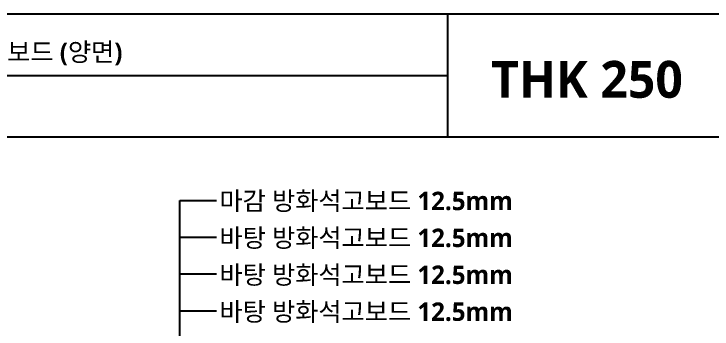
# Model space of a CAD drawing. Extents: x 200 to 24872, y 200 to 5740.
# Drawn here: x 19441 to 20574, y 2458 to 2970 of the extents above; entities that cross this region are included whole.
import ezdxf
from ezdxf.enums import TextEntityAlignment as Align

# ---------------------------------------------------------------- set-up
doc = ezdxf.new("R2010")
doc.units = 0
doc.header["$LTSCALE"] = 10
doc.header["$MEASUREMENT"] = 0
doc.layers.get('0').update_dxf_attribs({"linetype": 'CONTINUOUS'})
for name, color, linetype in [('A-ANNO-GRA1', 7, 'CONTINUOUS'), ('A-ANNO-LEAD', 4, 'CONTINUOUS'), ('A-ANNO-TEXT1', 7, 'CONTINUOUS')]:
    doc.layers.add(name, color=color, linetype=linetype)
doc.styles.add('2020음성 1차', font='NanumGothicBold.ttf')
doc.dimstyles.new('DLEADER', dxfattribs={"dimscale": 50, "dimtxt": 3, "dimasz": 3, "dimexe": 1, "dimexo": 8, "dimgap": 1, "dimtad": 1, "dimdec": 0, "dimrnd": 0.25, "dimdsep": 32, "dimtxsty": '2020음성 1차', "dimblk": 'DOT', "dimcen": 5, "dimclrd": 4, "dimclre": 4, "dimclrt": 3, "dimadec": 0, "dimazin": 0, "dimtfac": 1, "dimtdec": 0, "dimtix": 1, "dimtmove": 2, "dimatfit": 1, "dimldrblk": 'DOT', "dimfxl": 1, "dimarcsym": 0})

# ---------------------------------------------------------------- blocks, each defined once
blk = doc.blocks.new('_Dot')
at = {"color": 0, "lineweight": -2}
blk.add_line((-0.5, 0), (-1, 0), dxfattribs=at)
at = {"color": 0, "const_width": 0.5}
blk.add_lwpolyline([(-0.25, 0, 1), (0.25, 0, 1)], format="xyb", close=True, dxfattribs=at)

msp = doc.modelspace()

# ---------------------------------------------------------------- linework, layer by layer
at = {"layer": 'A-ANNO-GRA1'}
for p, q in [((17000, 2970), (24094.96539622545, 2970)), ((20144.96539622548, 2770), (20144.96539622545, 2970)), ((19094.96539622545, 2870), (20144.96539622545, 2869.999999999985)), ((17000, 2770), (24094.96539622545, 2770))]:
    msp.add_line(p, q, dxfattribs=at)
at = {"layer": 'A-ANNO-LEAD'}
for p, q in [((19769.6031599784, 2606.759025250321), (19709.60315997837, 2606.759025250314)), ((19769.6031599784, 2546.759025250343), (19709.60315997837, 2546.759025250329)), ((19769.6031599784, 2486.759025250358), (19709.60315997837, 2486.759025250343))]:
    msp.add_line(p, q, dxfattribs=at)

# ---------------------------------------------------------------- texts
at = {"layer": 'A-ANNO-TEXT1', "style": '2020음성 1차'}
msp.add_text('THK12.5 방화석고보드 (양면)', height=30, dxfattribs=at).set_placement((19112.06269286599, 2893.185062437115))
msp.add_text('THK 250', height=60, dxfattribs=at).set_placement((20371.08985011632, 2833.668528207651), align=Align.CENTER)
for s, p in [('마감 방화석고보드 12.5mm', (19774.09667838283, 2666.054383754396)), ('바탕 방화석고보드 12.5mm', (19774.09667838278, 2606.05438375441)), ('바탕 방화석고보드 12.5mm', (19774.0966783828, 2546.054383754425)), ('바탕 방화석고보드 12.5mm', (19774.0966783828, 2486.054383754439))]:
    msp.add_text(s, height=30, dxfattribs=at).set_placement(p, align=Align.MIDDLE_LEFT)

# ---------------------------------------------------------------- leaders
at = {"layer": 'A-ANNO-LEAD'}
msp.add_leader([(19709.60315997837, 1839), (19709.60315997837, 2666.759025250314), (19769.60315997837, 2666.759025250314)], dimstyle='DLEADER', override={"dimscale": 10, "dimasz": 1.5, "dimclrd": 7}, dxfattribs=at)

doc.saveas('drawing.dxf')
